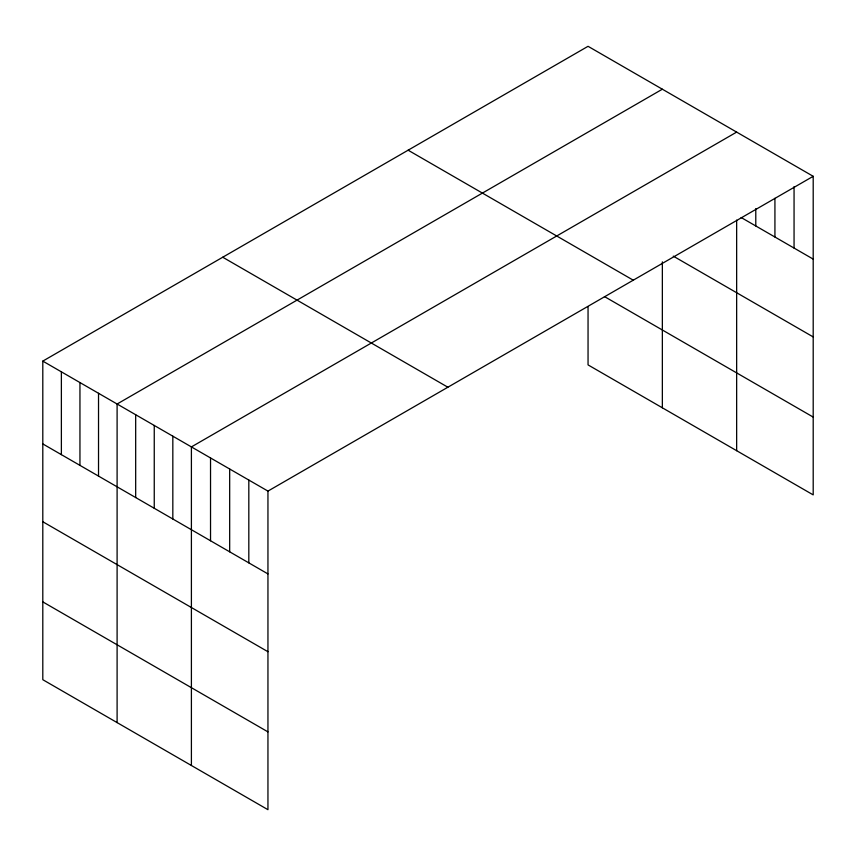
<?xml version="1.0" encoding="UTF-8"?>
<svg xmlns="http://www.w3.org/2000/svg" width="856" height="856" viewBox="0 0 856 856"><rect width="100%" height="100%" fill="white"/><g stroke="black" fill="none" stroke-linecap="round" stroke-linejoin="round"><path stroke-width="1.28" d="M813.2 176.304L267.949 491.098L267.949 809.69L42.8 679.696L42.8 361.114L588.051 46.31L813.2 176.304L813.2 494.886L588.051 364.902L588.051 306.544M736.652 220.11L736.652 450.695M662.351 89.206L117.101 404.011L117.101 722.592M736.652 132.102L191.402 446.907L191.402 765.489M741.157 217.52L813.2 259.111M673.276 256.137L813.2 336.922M408.119 150.196L633.269 280.19M604.443 296.561L813.2 417.086M222.731 257.228L447.881 387.222M42.8 361.114L267.949 491.098M42.8 443.922L267.949 573.916M42.8 521.732L267.949 651.716M42.8 601.886L267.949 731.88M794.058 186.629L794.058 248.069M774.926 198.282L774.926 237.016M755.784 208.607L755.784 225.963M662.351 261.85L662.351 407.798M248.818 480.055L248.818 562.863M229.676 469.002L229.676 551.81M210.533 457.949L210.533 540.767M172.826 436.175L172.826 518.993M154.251 425.453L154.251 508.261M135.676 414.732L135.676 497.539M98.526 393.279L98.526 476.096M79.95 382.557L79.95 465.364M61.375 371.836L61.375 454.643"/></g></svg>
